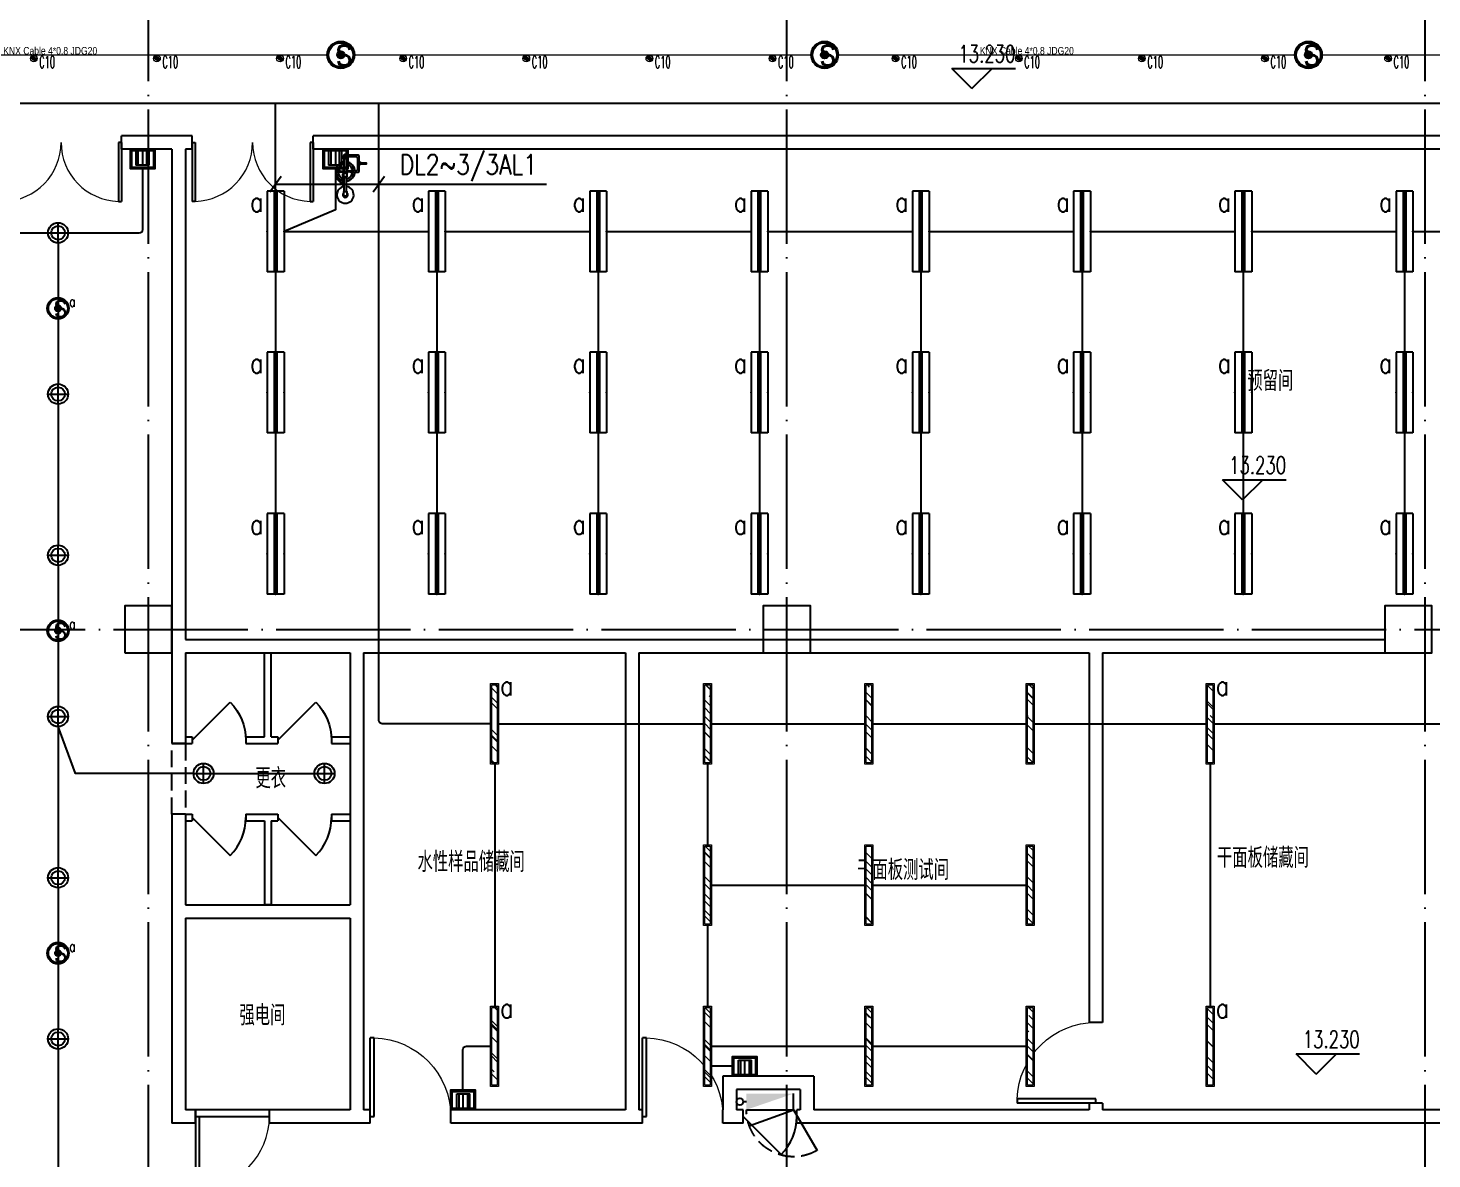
# Model space of a CAD drawing. Extents: x -621157 to 1764546, y -106808 to 741893.
# Drawn here: x 388133 to 409024, y 212118 to 228952 of the extents above; entities that cross this region are included whole.
import ezdxf
from ezdxf.enums import TextEntityAlignment as Align

# ---------------------------------------------------------------- set-up
doc = ezdxf.new("R2010")
doc.units = 0
doc.header["$LTSCALE"] = 1000
doc.header["$MEASUREMENT"] = 0
doc.linetypes.add('XREF-A-101-平面图_t3$0$DASH', pattern=[0.35, 0.25, -0.1])
doc.linetypes.add('XREF-A-101-平面图_t3$0$DOTE', pattern=[2.42, 2, -0.2, 0.02, -0.2])
for name, color, linetype in [('0-底图', 7, 'Continuous'), ('A-吊顶图及精装修区域', 7, 'Continuous'), ('EQUIP-照明', 3, 'Continuous'), ('I-LIGHT', 3, 'Continuous'), ('KNX line', 3, 'Continuous'), ('L_ELEM', 40, 'Continuous'), ('SIG_TEXT', 2, 'Continuous'), ('WIRE-控制', 6, 'Continuous'), ('WIRE-照明', 4, 'Continuous'), ('XREF-A-101-平面图_t3$0$1212121', 8, 'Continuous'), ('XREF-A-101-平面图_t3$0$A-COLUMN', 8, 'Continuous'), ('XREF-A-101-平面图_t3$0$A-DIM_ELEV', 8, 'Continuous'), ('XREF-A-101-平面图_t3$0$A-DOTE', 8, 'Continuous'), ('XREF-A-101-平面图_t3$0$A-ROOM-CH', 8, 'Continuous'), ('XREF-A-101-平面图_t3$0$A-SEE', 8, 'Continuous'), ('XREF-A-101-平面图_t3$0$A-WALL', 8, 'Continuous'), ('XREF-A-101-平面图_t3$0$A-WINDOW', 8, 'Continuous'), ('XREF-A-101-平面图_t3$0$I-WALL-GYPSUM', 8, 'Continuous'), ('XREF-A-101-平面图_t3$0$P-EQUIPMENT', 8, 'Continuous'), ('XREF-A-101-平面图_t3$0$家具-实验室家具', 8, 'Continuous'), ('XREF-A-101-平面图_t3$0$水-尺寸', 8, 'Continuous'), ('控制系统', 6, 'Continuous')]:
    doc.layers.add(name, color=color, linetype=linetype)
for name, color, linetype, lineweight in [('LIGHT-INF', 6, 'Continuous', 0), ('弱电设备层', 1, 'Continuous', 9), ('灯具图例与顶面填充$0$I-C-light', 3, 'Continuous', 13)]:
    doc.layers.add(name, color=color, linetype=linetype, lineweight=lineweight)
doc.styles.add('_TEL_DIM', font='SIMPLEX', dxfattribs={"width": 0.8, "height": 3.5, "bigfont": 'HZTXT'})
doc.styles.add('arch_dim', font='arial.ttf', dxfattribs={"width": 0.8})
doc.styles.add('DIM_FONT', font='ROMANS', dxfattribs={"width": 0.8, "bigfont": 'HZDXC'})
doc.styles.add('INF DIM', font='SIMPLEX.SHX', dxfattribs={"width": 0.7, "bigfont": 'hztxt.shx'})
doc.styles.get("Standard").update_dxf_attribs({"font": 'romans.shx', "bigfont": 'HZDXC.SHX'})
doc.styles.add('XREF-A-101-平面图_t3$0$-HZDXCROMANS', font='ROMANS.shx', dxfattribs={"bigfont": 'HZDXC.shx'})
doc.styles.add('XREF-A-101-平面图_t3$0$A-STANDARD', font='SIMPLEX', dxfattribs={"bigfont": 'GBCBIG'})
doc.styles.add('XZC', font='SIMPLEX.SHX', dxfattribs={"width": 0.7, "bigfont": 'hztxt.shx'})
doc.linetypes.add('Ground', pattern='A,0.75,-0.125,[135,sr.shx,S=0.1,R=0,X=-0.15,Y=0],0.125,-0.125', length=1.125)
doc.linetypes.add('LED_LINE', pattern='A,12.7,-5.08,["LED",XZC,S=2.54,R=0,X=-2.54,Y=-1.27],-6.35', length=24.13)
doc.dimstyles.get("Standard").update_dxf_attribs({"dimscale": 100, "dimtxt": 3.5, "dimasz": 1, "dimexe": 2.5, "dimexo": 3, "dimgap": 1.5, "dimtad": 1, "dimdec": 0, "dimzin": 0, "dimdsep": 46, "dimtxsty": 'Standard', "dimblk": 'ARCHTICK', "dimcen": 0.09, "dimadec": 0, "dimazin": 0, "dimtfac": 1, "dimtdec": 0, "dimtix": 1, "dimtmove": 2, "dimatfit": 3, "dimfxl": 0, "dimtolj": 1, "dimtzin": 0, "dimarcsym": 0})

# ---------------------------------------------------------------- blocks, each defined once
blk = doc.blocks.new('XREF-A-101-平面图_t3$0$柱网3F')
at = {"layer": 'XREF-A-101-平面图_t3$0$A-COLUMN'}
for points in [[(18650, -20350), (19350, -20350), (19350, -19650), (18650, -19650)], [(28150, -20350), (28850, -20350), (28850, -19650), (28150, -19650)], [(37400, -20350), (38100, -20350), (38100, -19650), (37400, -19650)]]:
    blk.add_lwpolyline(points, close=True, dxfattribs=at)
blk = doc.blocks.new('XREF-A-101-平面图_t3$0$ROOM')
at = {"layer": 'XREF-A-101-平面图_t3$0$A-ROOM-CH', "style": 'XREF-A-101-平面图_t3$0$-HZDXCROMANS', "width": 0.6}
for tag, p in [('中文房间名称', (0, -1000)), ('英文房间名称', (0, -1500))]:
    blk.add_attdef(tag, text='', height=300, dxfattribs=at).set_placement(p, align=Align.CENTER)
blk = doc.blocks.new('_ArchTick')
at = {"color": 0, "linetype": 'ByBlock', "const_width": 0.4}
blk.add_lwpolyline([(-0.5, -0.5), (0.5, 0.5)], dxfattribs=at)
blk = doc.blocks.new('*D25423')
at = {"layer": 'Defpoints', "color": 0}
blk.add_point((0, 0), dxfattribs=at)
blk.add_point((0, 0), dxfattribs=at)
blk.add_point((0, 0), dxfattribs=at)
blk.add_point((0, 0), dxfattribs=at)
at = {"layer": 'XREF-A-101-平面图_t3$0$水-尺寸', "color": 0, "linetype": 'ByBlock', "lineweight": -2}
blk.add_line((0, 300), (0, 250), dxfattribs=at)
blk.add_line((0, 300), (0, 250), dxfattribs=at)
blk.add_arc((0, 0), 0, 180, 180, dxfattribs=at)
at = {"layer": 'XREF-A-101-平面图_t3$0$水-尺寸', "color": 0, "linetype": 'ByBlock', "lineweight": -2, "xscale": 100, "yscale": 100, "zscale": 100}
for rotation in [90, 90.00000000000001]:
    blk.add_blockref('_ArchTick', (0, 0), dxfattribs=dict(at, rotation=rotation))
at = {"layer": 'XREF-A-101-平面图_t3$0$水-尺寸', "color": 0, "insert": (0, 0), "char_height": 350, "attachment_point": 5}
blk.add_mtext('\\A1;0%%d', dxfattribs=at)
blk = doc.blocks.new('XREF-A-101-平面图_t3$0$轴网(3)')
at = {"layer": 'XREF-A-101-平面图_t3$0$A-DOTE', "linetype": 'XREF-A-101-平面图_t3$0$DOTE'}
for p, q in [((19000, -3300), (19000, 43300)), ((28500, -3300), (28500, 43300)), ((38000, -3300), (38000, 43300)), ((-3300, 20000), (69800, 20000))]:
    blk.add_line(p, q, dxfattribs=at)
blk = doc.blocks.new('XREF-A-101-平面图_t3$0$Shower_plan')
at = {"layer": 'XREF-A-101-平面图_t3$0$1212121'}
for p, q in [((-20, -112), (-20, -94)), ((-16, -314), (-16, -120)), ((16, -314), (16, -120)), ((20, -112), (20, -94)), ((164, -90), (164, -66)), ((184, -114), (208, -114)), ((212, -177), (208, -177)), ((212, -199), (208, -199)), ((215, -184), (220, -184)), ((215, -193), (220, -193)), ((-94, -290), (-90, -290)), ((-75, -301), (-18, -302)), ((-75, -315), (-22, -315)), ((-34, -355), (-31, -355)), ((-34, -361), (-31, -361)), ((-16, -607), (-16, -396)), ((16, -607), (16, -396)), ((75, -302), (17, -302)), ((75, -316), (22, -316)), ((94, -327), (90, -327)), ((160, -297), (160, -321)), ((184, -274), (208, -274))]:
    blk.add_line(p, q, dxfattribs=at)
for points in [[(-22, -120), (-22, -112), (22, -112), (22, -120)], [(-37, -500), (-34, -500), (-34, -346), (-37, -346)], [(24, -388), (-24, -388), (-24, -338), (-22, -336), (22, -336), (24, -338)]]:
    blk.add_lwpolyline(points, close=True, dxfattribs=at)
for points in [[(143, -321), (184, -321, 0.414214), (208, -297), (208, -90, 0.414214), (184, -66), (23, -66)], [(143, -297), (160, -297, 0.414214), (184, -273), (184, -114, 0.414214), (160, -90), (23, -90)], [(-16, -530), (-128, -419, -1), (-122, -414)], [(-122, -414), (-53, -483, -1)], [(-111, -308, -0.092425), (-109, -301, -0.095768), (-106, -295, -0.100909), (-101, -292, -0.104872), (-94, -290, -0.001591), (-94, -290, -0.100909)], [(-93, -325, -0.034962), (-95, -325, -0.104872), (-101, -324, -0.100909), (-106, -320, -0.095768), (-110, -314, -0.092425), (-111, -308, -0.092425)], [(-37, -349, 0.153738), (-38, -347), (-43, -347, 0.078248), (-44, -349), (-44, -364, 0.153738), (-43, -367), (-38, -367, 0.153738), (-37, -364)], [(-23, -388), (-23, -395, 0.154019), (-19, -396), (19, -396, 0.154019), (23, -395), (23, -388)], [(92, -292, -0.034962), (94, -292, -0.104872), (100, -293, -0.100909), (106, -297, -0.095768), (109, -303, -0.092425), (110, -310, -0.092425)], [(110, -310, -0.092425), (109, -316, -0.095768), (105, -322, -0.100909), (100, -326, -0.104872), (94, -327, -0.001591), (94, -327, -0.100909)], [(-37, -491), (-54, -491, -1), (-54, -483), (-37, -483)], [(-45, -491), (-16, -519, -1)]]:
    blk.add_lwpolyline(points, format="xyb", dxfattribs=at)
for points in [[(212, -177), (214, -177), (215, -179), (215, -198), (214, -199)], [(212, -199), (214, -199), (215, -198), (215, -179), (214, -177)], [(-24, -371), (-31, -371), (-31, -346), (-24, -346)], [(-22, -336), (-22, -314), (22, -314), (22, -336)], [(-34, -491), (-28, -491), (-28, -483), (-34, -483)], [(-31, -657), (-20, -637)], [(20, -637), (31, -657), (16, -684), (-16, -684), (-31, -657)]]:
    blk.add_lwpolyline(points, dxfattribs=at)
for points in [[(221, -201), (229, -201, 0.414214), (231, -199), (231, -194, -0.414214), (232, -193), (313, -193, 0.414214), (313, -192), (313, -185, 0.414214), (313, -184), (232, -184, -0.414214), (231, -183), (231, -177, 0.414214), (229, -176), (221, -176, 0.414214), (220, -177), (220, -199, 0.414214)], [(-106, -308, -0.092425), (-105, -301, -0.095768), (-102, -295, -0.100909), (-96, -292, -0.104872), (-90, -290, -0.104872), (-84, -292, -0.100909), (-79, -296, -0.095768), (-75, -301, -0.092425), (-74, -308, -0.092425), (-75, -315, -0.095768), (-79, -320, -0.100909), (-84, -324, -0.104872), (-90, -325, -0.104872), (-97, -324, -0.100909), (-102, -320, -0.095768), (-105, -314, -0.092425)], [(106, -310, -0.092425), (105, -316, -0.095768), (101, -322, -0.100909), (96, -326, -0.104872), (90, -327, -0.104872), (84, -325, -0.100909), (78, -322, -0.095768), (75, -316, -0.092425), (74, -309, -0.092425), (75, -303, -0.095768), (78, -297, -0.100909), (84, -293, -0.104872), (90, -292, -0.104872), (96, -293, -0.100909), (101, -297, -0.095768), (105, -303, -0.092425)], [(-20, -657), (-20, -607), (20, -607), (20, -657, -1)]]:
    blk.add_lwpolyline(points, format="xyb", close=True, dxfattribs=at)
for centre, radius in [((0, -78), 26.3), ((0, -78), 16.4), ((-60, -481), 3.91)]:
    blk.add_circle(centre, radius, dxfattribs=at)
for centre, radius, start, end in [((0, -309), 144, 96.5663, 263.4343), ((0, -309), 139, 96.804, 263.1966), ((0, -309), 111, 98.3801, 261.6205), ((0, -309), 144, 276.5663, 83.4343), ((0, -309), 139, 276.804, 83.1966), ((0, -309), 111, 278.6256, 81.375), ((0, -309), 36, 116.7475, 168.6934), ((0, -309), 36, 190.3072, 231.764), ((0, -309), 18.8, 149.7809, 195.9711), ((0, -309), 36, 10.3072, 62.4104), ((0, -309), 18.8, 344.0295, 27.2237), ((0, -309), 36, 308.7702, 348.6934), ((0, -657), 125, 97.5816, 82.419), ((0, -657), 37.5, 121.3804, 58.6121)]:
    blk.add_arc(centre, radius, start, end, dxfattribs=at)
blk = doc.blocks.new('XREF-A-101-平面图_t3$0$G$C45C07046')
at = {"layer": 'XREF-A-101-平面图_t3$0$家具-实验室家具', "color": 252, "rotation": 1.293953835492923e-08}
blk.add_blockref('XREF-A-101-平面图_t3$0$Shower_plan', (121930, 227126), dxfattribs=at)
blk = doc.blocks.new('XREF-A-101-平面图_t3$0$DOOR2DLIB$SYSLIB$00000107')
at = {"color": 0}
for p, q in [((0.45, 0.975), (0.5, 0.975)), ((0.45, 0), (0.45, 0.975)), ((0.5, 0), (0.5, 0.975)), ((0.5, 0), (0.45, 0))]:
    blk.add_line(p, q, dxfattribs=at)
at = {"color": 0, "lineweight": 13}
blk.add_arc((0.475, 0), 0.975, 91.4693, 180, dxfattribs=at)
blk = doc.blocks.new('XREF-A-101-平面图_t3$0$DOOR2DLIB$SYSLIB$00000108')
at = {"color": 0}
for p, q in [((-0.5, 0), (-0.5, 0.4875)), ((-0.475, 0.4875), (-0.5, 0.4875)), ((-0.475, 0), (-0.475, 0.4875)), ((0.475, 0), (0.475, 0.4875)), ((0.475, 0.4875), (0.5, 0.4875)), ((0.5, 0), (0.5, 0.4875)), ((-0.5, 0), (-0.475, 0)), ((0.5, 0), (0.475, 0))]:
    blk.add_line(p, q, dxfattribs=at)
at = {"color": 0, "lineweight": 13}
for centre, start, end in [((-0.4875, 0), 0, 88.53072), ((0.4875, 0), 91.46928, 180)]:
    blk.add_arc(centre, 0.4875, start, end, dxfattribs=at)
blk = doc.blocks.new('XREF-A-101-平面图_t3$0$DOOR2DLIB$SYSLIB$00000101')
at = {"color": 0}
blk.add_line((0.5, 0), (-0.207, 0.707), dxfattribs=at)
blk.add_arc((0.5, 0), 1, 135, 180, dxfattribs=at)
blk = doc.blocks.new('筒灯')
at = {"color": 8}
for p, q in [((150, 0), (-150, 0)), ((0, 150), (0, -150))]:
    blk.add_line(p, q, dxfattribs=at)
blk.add_circle((0, 0), 150)
blk.add_circle((0, 0), 102, dxfattribs=at)
blk = doc.blocks.new('G$C3816A8C5')
at = {"layer": '弱电设备层', "lineweight": -3}
for p, q in [((-114, 25), (-114, 298)), ((-114, 298), (129, 298)), ((-72, 25), (-72, 298)), ((1, 25), (1, 298)), ((87, 25), (87, 298)), ((129, 25), (129, 298))]:
    blk.add_line(p, q, dxfattribs=at)
for points in [[(-228, 0), (-228, 368), (228, 368), (228, 0)], [(-200, 25), (-200, 341), (202, 341), (202, 25)]]:
    blk.add_lwpolyline(points, close=True, dxfattribs=at)
blk = doc.blocks.new('$equip_U$00000103(3T96GD2-PC)')
for p, q in [((-1.2, 0.25), (1.2, 0.25)), ((-1.2, 0.25), (-1.2, -0.25)), ((1.2, 0.25), (1.2, -0.25)), ((-1.2, -0.25), (1.2, -0.25))]:
    blk.add_line(p, q)
at = {"const_width": 0.14}
blk.add_lwpolyline([(-1.2, 0), (1.2, 0)], dxfattribs=at)
for p in [(-1.2, 0), (0, 0.25), (1.2, 0), (0, -0.25)]:
    blk.add_point(p)
at = {"color": 7, "style": '_TEL_DIM', "flags": 1}
for tag in ['A', 'REMARK']:
    blk.add_attdef(tag, text='', height=0.00002, dxfattribs=at).set_placement((0, 0), align=Align.MIDDLE_CENTER)
blk = doc.blocks.new('$equip_U$00000113(3T96GD2-PC)')
blk.add_blockref('$equip_U$00000103(3T96GD2-PC)', (0, 0))
at = {"color": 7, "style": '_TEL_DIM', "flags": 1}
for tag in ['A', 'REMARK']:
    blk.add_attdef(tag, text='', height=0.00002, dxfattribs=at).set_placement((0, 0), align=Align.MIDDLE_CENTER)
blk = doc.blocks.new('$equip_U$00000128(7WHLKQ2-PC)')
blk.add_blockref('$equip_U$00000113(3T96GD2-PC)', (0, 0))
at = {"color": 7, "style": '_TEL_DIM', "flags": 1}
blk.add_attdef('A', text='', height=0.00002, dxfattribs=at).set_placement((0, 0), align=Align.MIDDLE_CENTER)
blk = doc.blocks.new('灯具图例与顶面填充$0$顶面图例$0$16-吊线灯-011')
at = {"color": 8}
blk.add_wipeout([(0, 35), (0, -25), (600, -25), (600, 35)], dxfattribs=at)
at = {"linetype": 'ByBlock'}
h = blk.add_hatch(dxfattribs=at)
h.set_pattern_fill('AR-RROOF', color=250, scale=5, angle=45)
h.set_pattern_definition([(45, (-809054.52, -461832.93), (107.763073, 287.368196), [1905, -254, 635, -127]), (45, (-808979.98, -461668.59), (-209.239968, 29.634845), [381, -41.91, 762, -95.25]), (45, (-809085.95, -461711.69), (406.805602, 527.141034), [1016, -177.8, 508, -127])])
h.paths.add_polyline_path([(10, 25), (590, 25), (590, -15), (10, -15)])
at = {"color": 0, "linetype": 'ByBlock'}
for points in [[(0, 35), (600, 35), (600, -25), (0, -25)], [(10, 25), (590, 25), (590, -15), (10, -15)]]:
    blk.add_lwpolyline(points, close=True, dxfattribs=at)
blk = doc.blocks.new('G$C3E644883')
at = {"layer": '灯具图例与顶面填充$0$I-C-light', "xscale": 2, "yscale": 2, "zscale": 2, "rotation": 90}
for p in [(-42340, -22006), (-39170, -22006), (-36770, -22006), (-34370, -22006), (-31690, -22006), (-39170, -24406), (-36770, -24406), (-34370, -24406), (-42340, -26806), (-39170, -26806), (-36770, -26806), (-34370, -26806), (-31690, -26806)]:
    blk.add_blockref('灯具图例与顶面填充$0$顶面图例$0$16-吊线灯-011', p, dxfattribs=at)
blk.add_blockref('灯具图例与顶面填充$0$顶面图例$0$16-吊线灯-011', (-42340, -22006), dxfattribs=at)
at = {"layer": 'SIG_TEXT', "style": 'DIM_FONT', "width": 0.8}
for p in [(-31615, -20984, -672), (-42265, -25784, -672), (-31615, -25784, -672)]:
    blk.add_text('a', height=300, dxfattribs=at).set_placement(p)
blk.add_text('a', height=300, dxfattribs=at).set_placement((-42265, -20984, -672))
blk = doc.blocks.new('SS')
at = {"layer": '控制系统'}
for p, q in [((351296, 52793), (351149, 52793)), ((351290, 52821), (351155, 52765)), ((351155, 52821), (351290, 52765)), ((351171, 52844), (351275, 52741)), ((351275, 52844), (351171, 52741)), ((351195, 52860), (351251, 52725)), ((351251, 52860), (351195, 52725)), ((351223, 52866), (351223, 52719))]:
    blk.add_line(p, q, dxfattribs=at)
for radius in [303, 272, 83.5, 73.3]:
    blk.add_circle((351223, 52793), radius, dxfattribs=at)
at = {"color": 7, "style": '_TEL_DIM', "width": 0.8}
blk.add_text('s', height=673, dxfattribs=at).set_placement((351098, 52554))
at = {"layer": 'SIG_TEXT', "style": 'DIM_FONT', "width": 0.75}
blk.add_text('a', height=300, dxfattribs=at).set_placement((351535, 52835))
blk = doc.blocks.new('*U24686')
h = blk.add_hatch(color=8)
h.dxf.hatch_style = 1
h.paths.add_polyline_path([(-50, 0), (-24, 0, -0.414214), (0, 24), (0, 50, 0.414214)])
h.paths.add_polyline_path([(0, -24), (0, -50, 0.414214), (50, 0), (24, 0, -0.414214)])
at = {"color": 8}
for points in [[(50, 0), (-50, 0)], [(0, 50), (0, -50)]]:
    blk.add_lwpolyline(points, dxfattribs=at)
blk.add_circle((0, 0), 50)
blk.add_circle((0, 0), 24.5, dxfattribs=at)
at = {"style": 'INF DIM', "width": 0.5}
blk.add_text('C10', height=180, dxfattribs=at).set_placement((81, -144))
blk = doc.blocks.new('G$CB0A4FAF5')
at = {"layer": 'LIGHT-INF', "color": 6}
for p in [(17294, -11500), (19126, -11500), (20958, -11500), (22790, -11500), (24623, -11500), (26455, -11500), (28287, -11500), (30119, -11500), (31952, -11500), (33784, -11500), (35616, -11500), (37448, -11500)]:
    blk.add_blockref('*U24686', p, dxfattribs=at)
blk = doc.blocks.new('804')
at = {"layer": '控制系统'}
for p, q in [((27, 0), (-27, 0)), ((25, 10), (-25, -10)), ((-25, 10), (25, -10)), ((-19, 19), (19, -19)), ((19, 19), (-19, -19)), ((-10, 25), (10, -25)), ((10, 25), (-10, -25)), ((0, 27), (0, -27))]:
    blk.add_line(p, q, dxfattribs=at)
for radius in [112, 101, 31, 27.2]:
    blk.add_circle((0, 0), radius, dxfattribs=at)
at = {"color": 7, "style": '_TEL_DIM', "width": 0.8}
blk.add_text('s', height=250, dxfattribs=at).set_placement((-46, -89))
blk = doc.blocks.new('G$CF7DB2EDD')
at = {"layer": 'KNX line', "ltscale": 73.427512, "const_width": 20}
for points in [[(14765, -11347), (21562, -11347)], [(21965, -11347), (28762, -11347)], [(29165, -11347), (35962, -11347)], [(36365, -11347), (40762, -11347)]]:
    blk.add_lwpolyline(points, dxfattribs=at)
at = {"layer": 'L_ELEM', "xscale": 1.795252225519288, "yscale": 1.795252225519288, "zscale": 1.795252225519288}
for p in [(21763, -11347), (28963, -11347), (36163, -11347)]:
    blk.add_blockref('804', p, dxfattribs=at)
at = {"layer": 'KNX line', "char_height": 114.29, "width": 1395.51, "attachment_point": 1, "style": 'arch_dim'}
for insert in [(16739, -11229), (31273, -11229)]:
    blk.add_mtext('KNX Cable 4*0.8 JDG20', dxfattribs=dict(at, insert=insert))
blk = doc.blocks.new('XREF-A-101-平面图_t3$0$单出口消火栓新')
for p, q in [((-240, 700), (-846.2, 1050)), ((-479.4, 42.2), (-240, 700)), ((-240, 0), (-240, 700)), ((-240, 700), (0, 700))]:
    blk.add_line(p, q)
at = {"color": 0, "linetype": 'XREF-A-101-平面图_t3$0$DASH'}
blk.add_arc((-240, 700), 700, 150, 270, dxfattribs=at)
blk.add_solid([(-240, 0), (0, 0), (0, 700)])
at = {"layer": 'XREF-A-101-平面图_t3$0$水-尺寸', "linetype": 'ByBlock'}
dim = blk.add_angular_dim_3p(base=(0, 0), center=(0, 0), p1=(0, 0), p2=(0, 0), dimstyle='Standard', dxfattribs=at)
dim.commit()
dim.dimension.update_dxf_attribs({"geometry": '*D25423', "text_midpoint": (0, 0)})
blk = doc.blocks.new('*U25256')
at = {"layer": 'XREF-A-101-平面图_t3$0$P-EQUIPMENT', "color": 10}
blk.add_line((0, 120), (50, 120), dxfattribs=at)
at = {"layer": 'XREF-A-101-平面图_t3$0$P-EQUIPMENT'}
blk.add_circle((100, 120), 50, dxfattribs=at)
at = {"layer": 'XREF-A-101-平面图_t3$0$P-EQUIPMENT', "xscale": -1, "rotation": 90}
blk.add_blockref('XREF-A-101-平面图_t3$0$单出口消火栓新', (0, 0), dxfattribs=at)
blk = doc.blocks.new('XREF-A-101-平面图_t3$0$G$C156FCA62')
at = {"layer": 'XREF-A-101-平面图_t3$0$P-EQUIPMENT', "rotation": 180}
blk.add_blockref('*U25256', (27900, 213090), dxfattribs=at)
blk = doc.blocks.new('*U25374')
at = {"layer": 'XREF-A-101-平面图_t3$0$P-EQUIPMENT', "color": 10}
blk.add_line((0, 120), (50, 120), dxfattribs=at)
at = {"layer": 'XREF-A-101-平面图_t3$0$P-EQUIPMENT'}
blk.add_circle((100, 120), 50, dxfattribs=at)
at = {"layer": 'XREF-A-101-平面图_t3$0$P-EQUIPMENT', "xscale": -1, "rotation": 90}
blk.add_blockref('XREF-A-101-平面图_t3$0$单出口消火栓新', (0, 0), dxfattribs=at)
blk = doc.blocks.new('XREF-A-101-平面图_t3$0$G$C646F86AA')
at = {"layer": 'XREF-A-101-平面图_t3$0$P-EQUIPMENT', "rotation": 180}
blk.add_blockref('*U25374', (27900, 213090), dxfattribs=at)
blk = doc.blocks.new('XREF-A-101-平面图_t3')
at = {"layer": 'XREF-A-101-平面图_t3$0$A-DIM_ELEV'}
for p, q in [((231255, 228051), (230955, 228351)), ((230955, 228351), (231901, 228351)), ((231255, 228051), (231555, 228351)), ((235283, 221927), (234983, 222227)), ((234983, 222227), (235929, 222227)), ((235283, 221927), (235583, 222227)), ((236378, 213380), (236078, 213680)), ((236078, 213680), (237024, 213680)), ((236378, 213380), (236678, 213680))]:
    blk.add_line(p, q, dxfattribs=at)
at = {"layer": 'XREF-A-101-平面图_t3$0$A-SEE', "linetype": 'XREF-A-101-平面图_t3$0$DASH'}
blk.add_lwpolyline([(219350, 218300), (219550, 218300), (219550, 217250), (219350, 217250)], close=True, dxfattribs=at)
at = {"layer": 'XREF-A-101-平面图_t3$0$A-WALL'}
for p, q in [((219450, 227350), (218600, 227350)), ((219650, 227350), (219450, 227350)), ((255900, 227350), (221450, 227350)), ((219350, 227150), (218600, 227150)), ((219350, 227150), (219350, 219750)), ((219650, 227150), (219550, 227150)), ((219550, 227150), (219550, 219850)), ((255900, 227150), (221450, 227150)), ((219550, 219850), (222100, 219850)), ((222100, 219850), (226200, 219850)), ((226200, 219850), (233100, 219850)), ((233100, 219850), (237400, 219850)), ((237400, 219850), (237400, 219650)), ((219350, 219750), (219350, 218300)), ((219550, 219650), (222000, 219650)), ((219550, 219650), (219550, 218300)), ((222000, 219650), (222000, 215900)), ((222200, 219650), (226100, 219650)), ((222200, 219650), (222200, 215800)), ((226100, 219650), (226100, 212850)), ((226300, 219650), (226300, 212850)), ((226300, 219650), (233000, 219650)), ((233000, 219650), (233000, 214150)), ((233200, 219650), (233200, 214150)), ((233200, 219650), (237400, 219650)), ((219550, 218300), (219350, 218300)), ((219350, 217250), (219350, 215800)), ((219550, 217250), (219350, 217250)), ((219550, 217250), (219550, 215900)), ((219550, 215900), (222000, 215900)), ((219350, 215800), (219350, 212650)), ((219550, 215700), (222000, 215700)), ((219550, 215700), (219550, 212850)), ((222000, 215700), (222000, 212850)), ((222200, 215800), (222200, 212850)), ((228900, 213350), (227550, 213350)), ((227550, 213350), (227550, 212850)), ((228900, 213350), (228900, 212850)), ((228700, 213150), (227750, 213150)), ((227750, 213150), (227750, 212850)), ((228700, 213150), (228700, 212850)), ((233000, 212950), (233000, 212850)), ((233200, 212950), (233200, 212850)), ((219700, 212850), (219550, 212850)), ((222000, 212850), (220800, 212850)), ((222300, 212850), (222200, 212850)), ((226100, 212850), (223500, 212850)), ((226350, 212850), (226300, 212850)), ((227850, 212850), (227750, 212850)), ((228700, 212850), (228650, 212850)), ((233000, 212850), (228900, 212850)), ((239100, 212850), (233200, 212850)), ((219700, 212650), (219350, 212650)), ((222100, 212650), (220800, 212650)), ((222300, 212650), (222100, 212650)), ((226200, 212650), (223500, 212650)), ((226350, 212650), (226200, 212650)), ((227650, 212650), (227550, 212650)), ((227850, 212650), (227650, 212650)), ((228800, 212650), (228650, 212650)), ((233100, 212650), (228800, 212650)), ((239100, 212650), (233100, 212650))]:
    blk.add_line(p, q, dxfattribs=at)
for points in [[(218600, 227150), (218600, 227350)], [(219650, 227150), (219650, 227350)], [(221450, 227150), (221450, 227350)], [(233200, 214150), (233000, 214150)], [(233200, 212950), (233000, 212950)], [(219700, 212650), (219700, 212850)], [(220800, 212650), (220800, 212850)], [(222300, 212650), (222300, 212850)], [(223500, 212650), (223500, 212850)], [(226350, 212650), (226350, 212850)], [(227550, 212650), (227550, 212850)], [(227850, 212650), (227850, 212850)], [(228650, 212650), (228650, 212850)]]:
    blk.add_lwpolyline(points, dxfattribs=at)
at = {"layer": 'XREF-A-101-平面图_t3$0$A-WINDOW'}
blk.add_lwpolyline([(219700, 212750), (220800, 212750), (220800, 212850), (219700, 212850)], close=True, dxfattribs=at)
at = {"layer": 'XREF-A-101-平面图_t3$0$I-WALL-GYPSUM'}
for p, q in [((220725, 218400), (220725, 219650)), ((220725, 219650), (220825, 219650)), ((220825, 218400), (220825, 219650)), ((219550, 218400), (219650, 218400)), ((219550, 218400), (219550, 218300)), ((220450, 218400), (220725, 218400)), ((220825, 218400), (220925, 218400)), ((221725, 218400), (222000, 218400)), ((222000, 218400), (222000, 218300)), ((219550, 218300), (219650, 218300)), ((220450, 218300), (220775, 218300)), ((220775, 218300), (220925, 218300)), ((221725, 218300), (222000, 218300)), ((219550, 217250), (219650, 217250)), ((219550, 217250), (219550, 217150)), ((219550, 217150), (219650, 217150)), ((220450, 217250), (220775, 217250)), ((220450, 217150), (220725, 217150)), ((220725, 217150), (220725, 215900)), ((220775, 217250), (220925, 217250)), ((220825, 217150), (220825, 215900)), ((220825, 217150), (220925, 217150)), ((221725, 217250), (222000, 217250)), ((221725, 217150), (222000, 217150)), ((222000, 217250), (222000, 217150)), ((220825, 215900), (220725, 215900))]:
    blk.add_line(p, q, dxfattribs=at)
for points in [[(219650, 218400), (219650, 218300)], [(220450, 218400), (220450, 218300)], [(220925, 218400), (220925, 218300)], [(221725, 218400), (221725, 218300)], [(219650, 217250), (219650, 217150)], [(220450, 217250), (220450, 217150)], [(220925, 217250), (220925, 217150)], [(221725, 217250), (221725, 217150)]]:
    blk.add_lwpolyline(points, dxfattribs=at)
for name, p in [('XREF-A-101-平面图_t3$0$G$C156FCA62', (200000, 0)), ('XREF-A-101-平面图_t3$0$G$C646F86AA', (200000, 0)), ('XREF-A-101-平面图_t3$0$G$C646F86AA', (200000, 0)), ('XREF-A-101-平面图_t3$0$G$C45C07046', (100000, 0))]:
    blk.add_blockref(name, p)
at = {"layer": 'XREF-A-101-平面图_t3$0$A-COLUMN'}
blk.add_blockref('XREF-A-101-平面图_t3$0$柱网3F', (200000, 240000), dxfattribs=at)
at = {"layer": 'XREF-A-101-平面图_t3$0$A-DOTE'}
blk.add_blockref('XREF-A-101-平面图_t3$0$轴网(3)', (200000, 200000), dxfattribs=at)
at = {"layer": 'XREF-A-101-平面图_t3$0$A-ROOM-CH'}
ref = blk.add_blockref('XREF-A-101-平面图_t3$0$ROOM', (235695, 224550), dxfattribs=at)
ref.add_attrib('中文房间名称', '预留间', dxfattribs={"height": 300, "style": 'XREF-A-101-平面图_t3$0$-HZDXCROMANS', "width": 0.8}).set_placement((235695, 223550), align=Align.CENTER)
ref = blk.add_blockref('XREF-A-101-平面图_t3$0$ROOM', (220820, 218635), dxfattribs=at)
ref.add_attrib('中文房间名称', '更衣', dxfattribs={"height": 300, "style": 'XREF-A-101-平面图_t3$0$-HZDXCROMANS', "width": 0.8}).set_placement((220820, 217635), align=Align.CENTER)
ref = blk.add_blockref('XREF-A-101-平面图_t3$0$ROOM', (223802, 217389), dxfattribs=at)
ref.add_attrib('中文房间名称', '水性样品储藏间', dxfattribs={"height": 300, "style": 'XREF-A-101-平面图_t3$0$-HZDXCROMANS', "width": 0.8}).set_placement((223802, 216389), align=Align.CENTER)
ref = blk.add_blockref('XREF-A-101-平面图_t3$0$ROOM', (235585, 217451), dxfattribs=at)
ref.add_attrib('中文房间名称', '干面板储藏间', dxfattribs={"height": 300, "style": 'XREF-A-101-平面图_t3$0$-HZDXCROMANS', "width": 0.8}).set_placement((235585, 216451), align=Align.CENTER)
ref = blk.add_blockref('XREF-A-101-平面图_t3$0$ROOM', (230230, 217270), dxfattribs=at)
ref.add_attrib('中文房间名称', '干面板测试间', dxfattribs={"height": 300, "style": 'XREF-A-101-平面图_t3$0$-HZDXCROMANS', "width": 0.8}).set_placement((230230, 216270), align=Align.CENTER)
ref = blk.add_blockref('XREF-A-101-平面图_t3$0$ROOM', (220696, 215106), dxfattribs=at)
ref.add_attrib('中文房间名称', '强电间', dxfattribs={"height": 300, "style": 'XREF-A-101-平面图_t3$0$-HZDXCROMANS', "width": 0.8}).set_placement((220696, 214106), align=Align.CENTER)
at = {"layer": 'XREF-A-101-平面图_t3$0$A-WINDOW'}
for name, p, xscale, yscale, zscale, rotation in [('XREF-A-101-平面图_t3$0$DOOR2DLIB$SYSLIB$00000108', (217700, 227250), 1800, 1800, 1800, 180), ('XREF-A-101-平面图_t3$0$DOOR2DLIB$SYSLIB$00000108', (220550, 227250), 1800, 1800, 1800, 180), ('XREF-A-101-平面图_t3$0$DOOR2DLIB$SYSLIB$00000107', (233100, 213550), 1200, -1200, 1200, 270.0000000000008), ('XREF-A-101-平面图_t3$0$DOOR2DLIB$SYSLIB$00000107', (222900, 212750), 1200, -1200, 1200, 180), ('XREF-A-101-平面图_t3$0$DOOR2DLIB$SYSLIB$00000107', (226950, 212750), 1200, -1200, 1200, 180), ('XREF-A-101-平面图_t3$0$DOOR2DLIB$SYSLIB$00000107', (220250, 212750), 1100, 1100, 1100, 180), ('XREF-A-101-平面图_t3$0$DOOR2DLIB$SYSLIB$00000101', (228250, 212750), 800, 800, 800, 180)]:
    blk.add_blockref(name, p, dxfattribs=dict(at, xscale=xscale, yscale=yscale, zscale=zscale, rotation=rotation))
at = {"layer": 'XREF-A-101-平面图_t3$0$A-WINDOW', "xscale": -800, "zscale": -800}
for p, yscale in [((220050, 218350), 800), ((221325, 218350), 800), ((220050, 217200), -800), ((221325, 217200), -800)]:
    blk.add_blockref('XREF-A-101-平面图_t3$0$DOOR2DLIB$SYSLIB$00000101', p, dxfattribs=dict(at, yscale=yscale))
at = {"layer": 'XREF-A-101-平面图_t3$0$A-DIM_ELEV', "color": 7, "style": 'XREF-A-101-平面图_t3$0$A-STANDARD', "width": 0.705882}
for p in [(231053, 228441), (235082, 222317), (236177, 213770)]:
    blk.add_text('13.230', height=255, dxfattribs=at).set_placement(p)

msp = doc.modelspace()

# ---------------------------------------------------------------- block references
at = {"layer": '0-底图'}
msp.add_blockref('XREF-A-101-平面图_t3', (170924, 0), dxfattribs=at)

# ---------------------------------------------------------------- next in the draw order: linework, layer by layer
at = {"layer": 'SIG_TEXT'}
for points in [[(391732, 226514), (391901, 226745)], [(393270, 226514), (393439, 226745)], [(391817, 226629), (395849, 226629)]]:
    msp.add_lwpolyline(points, dxfattribs=at)
at = {"layer": 'WIRE-控制', "linetype": 'Ground', "const_width": 30}
msp.add_lwpolyline([(376439, 234062), (374068, 234062, 0.414214), (374018, 234012), (374018, 227880, 0.414214), (374068, 227830), (432897, 227830)], format="xyb", dxfattribs=at)
at = {"layer": 'WIRE-控制', "linetype": 'Ground'}
for points in [[(391817, 226525), (391817, 227830)], [(392706, 226856), (392706, 226247), (391942, 225925)], [(388429, 225899), (386149, 225899)], [(391942, 225925), (394092, 225925)], [(394342, 225925), (396492, 225925)], [(396742, 225925), (398892, 225925)], [(399142, 225925), (401292, 225925)], [(401542, 225925), (403692, 225925)], [(403942, 225925), (406092, 225925)], [(406342, 225925), (408492, 225925)], [(408742, 225925), (410892, 225925)], [(388579, 225754), (388579, 223654)], [(391817, 225325), (391817, 224125)], [(394217, 225325), (394217, 224125)], [(396617, 225325), (396617, 224125)], [(399017, 225325), (399017, 224125)], [(401417, 225325), (401417, 224125)], [(403817, 225325), (403817, 224125)], [(406217, 225325), (406217, 224125)], [(408617, 225325), (408617, 224125)], [(388579, 223354), (388579, 221254)], [(391817, 222925), (391817, 221725)], [(394217, 222925), (394217, 221725)], [(396617, 222925), (396617, 221725)], [(399017, 222925), (399017, 221725)], [(401417, 222925), (401417, 221725)], [(403817, 222925), (403817, 221725)], [(406217, 222925), (406217, 221725)], [(408617, 222925), (408617, 221725)], [(388579, 220954), (388579, 218854)], [(388579, 218554), (388579, 216454)], [(390594, 217856), (388840, 217856), (388579, 218554)], [(390894, 217856), (392394, 217856)], [(388579, 216154), (388579, 214054)], [(388579, 213754), (388579, 211694), (389038, 211504)]]:
    msp.add_lwpolyline(points, dxfattribs=at)
at = {"layer": 'WIRE-控制', "linetype": 'Ground', "elevation": 672}
msp.add_lwpolyline([(395014, 218594), (393404, 218594, -0.414214), (393354, 218644), (393354, 227830)], format="xyb", dxfattribs=at)
at = {"layer": 'WIRE-控制', "linetype": 'Ground'}
msp.add_lwpolyline([(388729, 225904), (389788, 225904, 0.414214), (389838, 225954), (389838, 226856)], format="xyb", dxfattribs=at)
at = {"layer": 'WIRE-控制', "linetype": 'Ground', "elevation": 672}
for points in [[(395134, 218594), (398184, 218594)], [(398304, 218594), (400584, 218594)], [(400704, 218594), (402984, 218594)], [(398244, 217994), (398244, 216794)], [(398304, 216194), (400584, 216194)], [(400704, 216194), (402984, 216194)], [(398244, 215594), (398244, 214394)], [(398304, 213794), (400584, 213794)], [(400704, 213794), (402984, 213794)]]:
    msp.add_lwpolyline(points, dxfattribs=at)

# ---------------------------------------------------------------- next in the draw order: block references
at = {"layer": 'EQUIP-照明', "color": 1, "xscale": 0.8, "yscale": 0.8, "zscale": 0.8, "rotation": 180}
for p in [(389838, 227150), (392707, 227150)]:
    msp.add_blockref('G$C3816A8C5', p, dxfattribs=at)
at = {"layer": 'EQUIP-照明', "xscale": 500.0000000023283, "yscale": 500.0000000022701, "zscale": 500.0000000022737, "rotation": 270}
for p in [(391817, 225925), (394217, 225925), (396617, 225925), (399017, 225925), (401417, 225925), (403817, 225925), (406217, 225925), (408617, 225925), (391817, 223525), (394217, 223525), (396617, 223525), (399017, 223525), (401417, 223525), (403817, 223525), (406217, 223525), (408617, 223525), (391817, 221125), (394217, 221125), (396617, 221125), (399017, 221125), (401417, 221125), (403817, 221125), (406217, 221125), (408617, 221125)]:
    msp.add_blockref('$equip_U$00000128(7WHLKQ2-PC)', p, dxfattribs=at)
at = {"layer": 'EQUIP-照明', "color": 1, "xscale": 0.8, "yscale": 0.8, "zscale": 0.8}
for p in [(398797, 213350), (394605, 212850)]:
    msp.add_blockref('G$C3816A8C5', p, dxfattribs=at)
at = {"layer": 'I-LIGHT', "linetype": 'LED_LINE', "ltscale": 0.5, "rotation": 180}
for p in [(388579, 225904), (388579, 223504), (388579, 221104), (388579, 218704), (390744, 217856), (392544, 217856), (388579, 216304), (388579, 213904)]:
    msp.add_blockref('筒灯', p, dxfattribs=at)
at = {"layer": 'WIRE-照明', "xscale": 0.528, "yscale": 0.528, "zscale": 0.528}
for p in [(203133, 196906), (203133, 192106)]:
    msp.add_blockref('SS', p, dxfattribs=at)

# ---------------------------------------------------------------- next in the draw order: texts
at = {"layer": 'SIG_TEXT', "color": 2, "style": 'DIM_FONT', "width": 0.8}
msp.add_text('DL2~3/3AL1', height=300, dxfattribs=at).set_placement((395708, 226771), align=Align.RIGHT)
at = {"layer": 'SIG_TEXT', "style": 'DIM_FONT', "width": 0.8}
for p in [(391436, 226216, -672), (393836, 226216, -672), (396236, 226216, -672), (398636, 226216, -672), (401036, 226216, -672), (403436, 226216, -672), (405836, 226216, -672), (408236, 226216, -672), (391436, 223816, -672), (393836, 223816, -672), (396236, 223816, -672), (398636, 223816, -672), (401036, 223816, -672), (403436, 223816, -672), (405836, 223816, -672), (408236, 223816, -672), (391436, 221416, -672), (393836, 221416, -672), (396236, 221416, -672), (398636, 221416, -672), (401036, 221416, -672), (403436, 221416, -672), (405836, 221416, -672), (408236, 221416, -672)]:
    msp.add_text('a', height=300, dxfattribs=at).set_placement(p)

# ---------------------------------------------------------------- next in the draw order: block references
at = {"layer": 'A-吊顶图及精装修区域', "color": 2}
msp.add_blockref('G$C3E644883', (437424, 240000), dxfattribs=at)
at = {"layer": 'WIRE-照明'}
msp.add_blockref('G$CB0A4FAF5', (370924, 240000), dxfattribs=at)

# ---------------------------------------------------------------- next in the draw order: linework, layer by layer
at = {"layer": 'WIRE-控制', "linetype": 'Ground'}
for points in [[(403104, 218594), (405664, 218594)], [(405784, 218594), (409664, 218594)], [(395079, 217994), (395079, 214394)], [(405724, 217994), (405724, 214394)], [(398614, 213497), (398304, 213497)]]:
    msp.add_lwpolyline(points, dxfattribs=at)
msp.add_lwpolyline([(394605, 213144), (394605, 213744, -0.414214), (394655, 213794), (395014, 213794)], format="xyb", dxfattribs=at)

# ---------------------------------------------------------------- next in the draw order: block references
at = {"layer": 'WIRE-照明'}
msp.add_blockref('G$CF7DB2EDD', (371024, 239900), dxfattribs=at)
at = {"layer": 'WIRE-照明', "xscale": 0.528, "yscale": 0.528, "zscale": 0.528}
msp.add_blockref('SS', (203133, 187306), dxfattribs=at)

doc.saveas('drawing.dxf')
